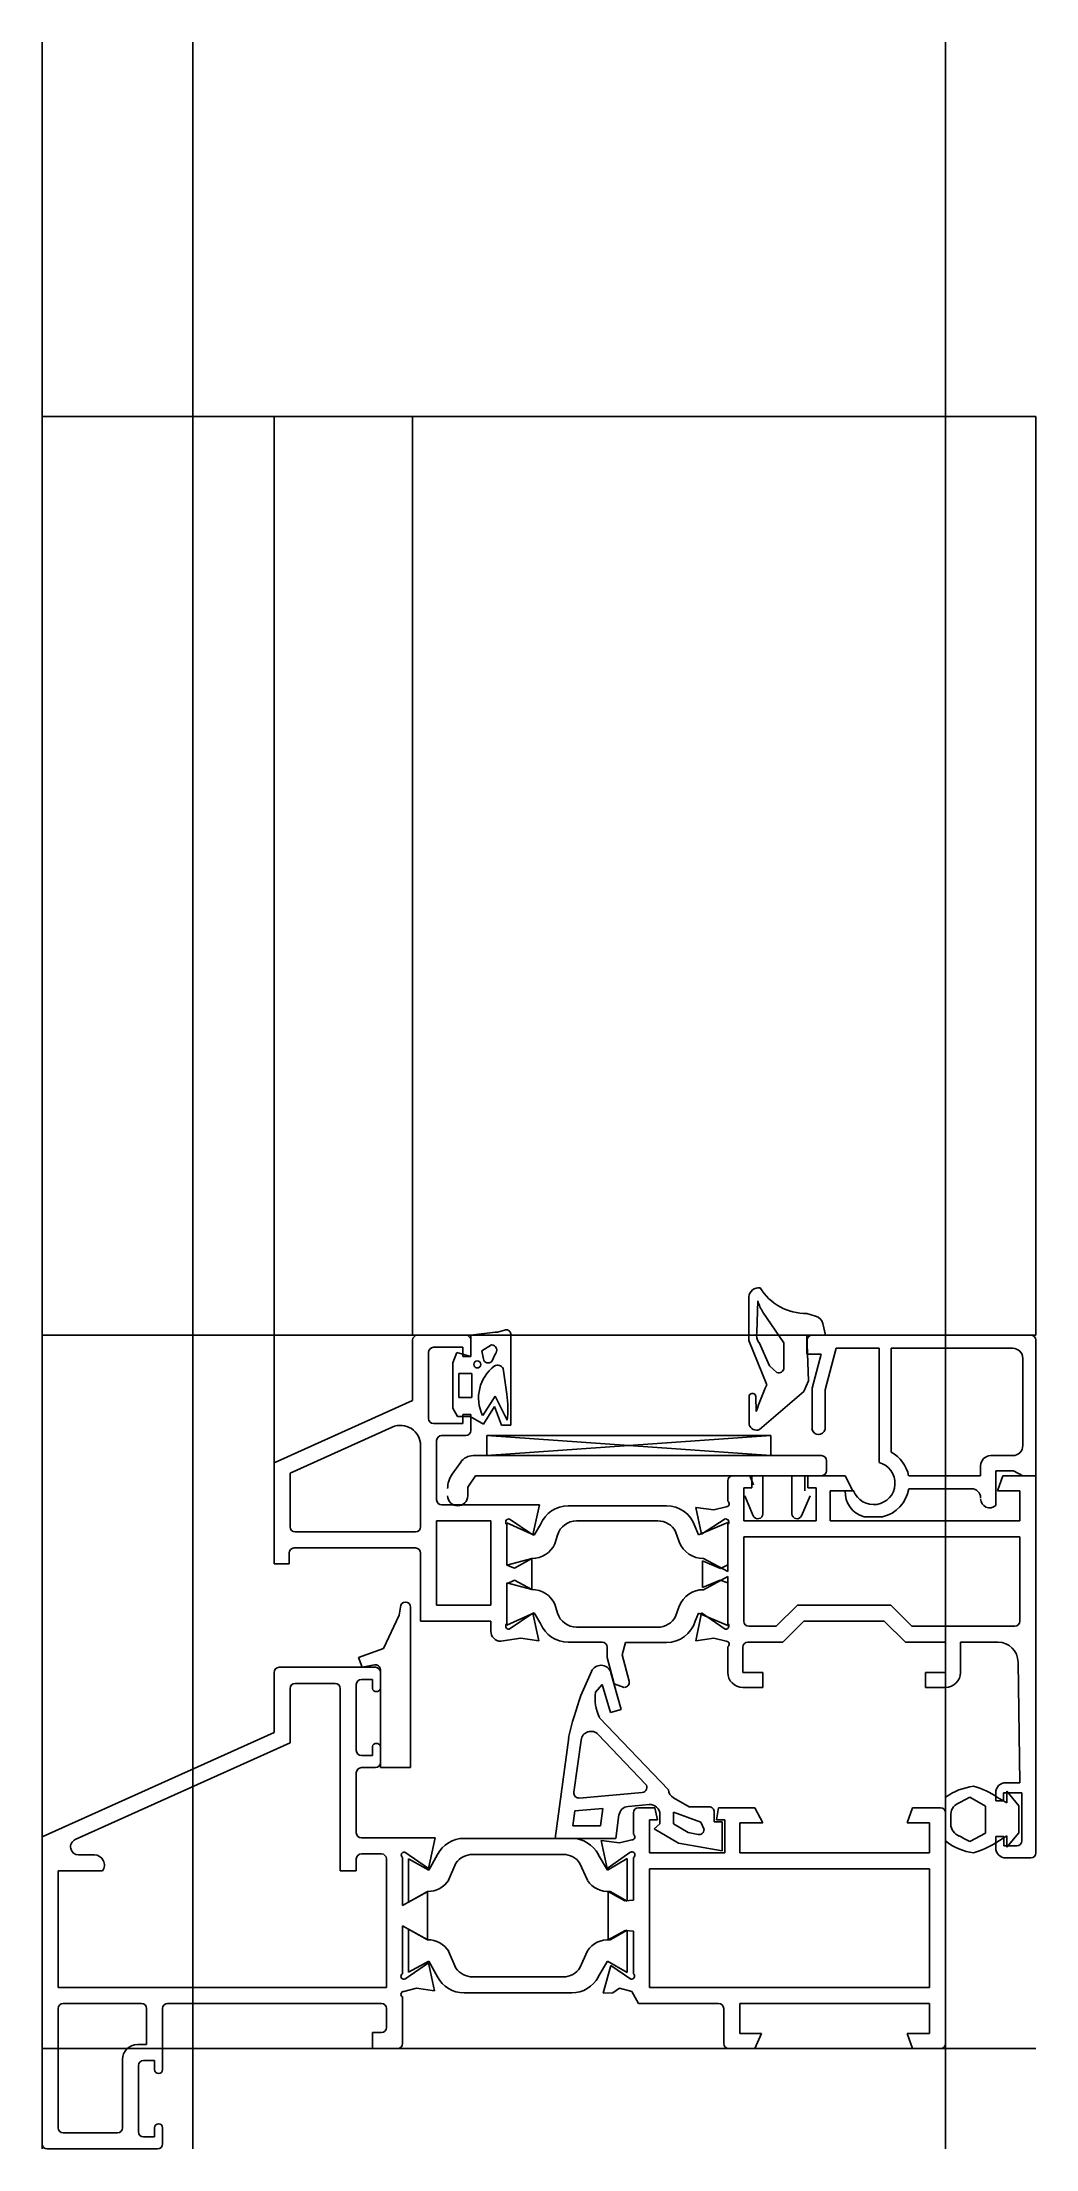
# Model space of a CAD drawing. Extents: x -13 to 86, y -10 to 200.
import ezdxf

# ---------------------------------------------------------------- set-up
doc = ezdxf.new("R2010")
doc.units = 0
doc.layers.get('0').update_dxf_attribs({"linetype": 'CONTINUOUS'})

msp = doc.modelspace()

# ---------------------------------------------------------------- linework, layer by layer
at = {"linetype": 'CONTINUOUS'}
for p, q in [((-13, 200), (-13, -10)), ((2, -10), (2, 200)), ((77, -10), (77, 200)), ((-13, 162.69), (86, 162.69)), ((-13, 21.1), (-13, 162.69)), ((10.1, 48.3), (10.1, 162.69)), ((23.9, 71.1), (23.9, 162.69)), ((86, 71.1), (86, 162.69)), ((57.4, 74.92), (57.4, 70.58)), ((58.2, 71.38), (58.29, 74.52)), ((32.14, 71.4), (29.7, 71.11)), ((58.8, 73.4), (60.9, 70.33)), ((64.06, 73.02), (63.19, 73.26)), ((65.05, 71.1), (64.78, 72.28)), ((-13, 71.1), (86, 71.1)), ((23.9, 70.6), (23.9, 64.6)), ((29.2, 71.1), (24.4, 71.1)), ((25.5, 62.8), (25.5, 69.4)), ((26, 69.9), (28.9, 69.9)), ((28.32, 69.38), (27.9, 68.36)), ((29.7, 69), (28.32, 69.38)), ((28.9, 69.9), (28.9, 69)), ((29.7, 71.11), (29.7, 69)), ((29.7, 69), (29.7, 70.6)), ((30.79, 69.56), (31.77, 70.13)), ((30.96, 68.73), (30.79, 69.56)), ((33.7, 62.14), (33.7, 71.23)), ((57.4, 70.58), (59.19, 66.16)), ((59.45, 68.04), (58.42, 70.38)), ((60.9, 70.33), (60.9, 67.85)), ((63.36, 66.56), (63.19, 71.1)), ((63.19, 71.1), (65.05, 71.1)), ((63.2, 70.6), (63.2, 69.2)), ((85.5, 71.1), (63.7, 71.1)), ((65, 65.67), (66.11, 69.8)), ((66.11, 69.8), (70.39, 69.8)), ((70.39, 69.8), (70.39, 58.41)), ((71.59, 59.46), (71.59, 69.8)), ((71.59, 69.8), (83.7, 69.8)), ((86, 57.1), (86, 70.6)), ((27.9, 68.36), (27.9, 63.84)), ((28.5, 64.9), (28.5, 67.3)), ((28.5, 67.3), (29.8, 67.3)), ((28.9, 69), (29.7, 69)), ((29.8, 67.3), (29.8, 64.9)), ((32.13, 69.22), (31.8, 68.48)), ((32.94, 67.79), (33.3, 65.22)), ((60.2, 67.39), (59.45, 68.04)), ((63.2, 69.2), (64.6, 69.2)), ((64.6, 69.2), (63.7, 65.84)), ((84.7, 68.8), (84.7, 60.1)), ((58.47, 61.7), (62.87, 65.51)), ((62.87, 65.51), (63.36, 66.56)), ((63.7, 65.84), (63.7, 61.77)), ((65, 61.73), (65, 65.67)), ((23.9, 64.6), (10.1, 58.4)), ((27.9, 63.84), (28.39, 63)), ((28.39, 63), (29.64, 63)), ((29.8, 64.9), (28.5, 64.9)), ((29.7, 63.2), (28.9, 63.2)), ((28.9, 63.2), (28.9, 62.3)), ((29.64, 63), (30.98, 62.25)), ((29.7, 61.6), (29.7, 63.2)), ((32.12, 65.03), (30.89, 63.11)), ((30.98, 62.25), (32.07, 64.01)), ((32.07, 64.01), (32.77, 62.14)), ((33.33, 62.63), (32.12, 65.03)), ((57.44, 65.1), (57.44, 62.18)), ((58.13, 63.49), (58.11, 64.98)), ((11.7, 57.36), (21.88, 61.94)), ((28.9, 62.3), (26, 62.3)), ((26.8, 61.1), (29.2, 61.1)), ((31.29, 61.1), (59.59, 61.1)), ((31.29, 59.1), (59.59, 61.1)), ((59.59, 59.1), (31.29, 61.1)), ((31.29, 59.1), (31.29, 61.1)), ((31.29, 61.1), (59.59, 61.1)), ((32.77, 62.14), (33.7, 62.14)), ((59.59, 61.1), (59.59, 59.1)), ((24.7, 60.11), (24.7, 52)), ((26.3, 54.7), (26.3, 60.6)), ((64.65, 59.1), (29.93, 59.1)), ((83.7, 59.1), (81.5, 59.1)), ((10.1, 58.4), (10.1, 48.3)), ((11.7, 52), (11.7, 57.36)), ((28.7, 58.46), (27.85, 57.25)), ((29.4, 55.97), (30.19, 57.1)), ((30.19, 57.1), (64.65, 57.1)), ((57.69, 57.1), (55.8, 57.1)), ((57.5, 57.1), (57.88, 56.18)), ((57.69, 55.9), (57.69, 57.1)), ((58.8, 53.3), (58.8, 57.1)), ((58.8, 53.3), (58.8, 57.1)), ((61.7, 57.1), (61.7, 53.3)), ((63, 55.6), (63, 57.1)), ((63, 55.6), (63, 57.1)), ((66.99, 57.1), (63.27, 57.1)), ((63.27, 57.1), (63.27, 55.9)), ((65.15, 57.6), (65.15, 58.6)), ((67.77, 55.6), (66.99, 57.1)), ((80.5, 57.1), (73.33, 57.1)), ((80.5, 58.1), (80.5, 57.1)), ((82, 54.13), (82, 57.6)), ((82, 57.6), (83.79, 57.6)), ((82.71, 57.1), (82.19, 55.6)), ((86, 57.1), (82.71, 57.1)), ((83.79, 57.6), (84.71, 57.1)), ((84.71, 57.1), (86, 57.1)), ((86, 19.5), (86, 57.1)), ((29.4, 55.1), (29.4, 55.97)), ((29.4, 55.1), (29.4, 55.97)), ((55.3, 56.6), (55.3, 54.56)), ((56.9, 52.6), (56.9, 55.9)), ((56.9, 55.9), (57.69, 55.9)), ((57, 55.1), (57.84, 53.11)), ((62.66, 53.11), (63.5, 55.1)), ((62.66, 53.11), (63.5, 55.1)), ((63.27, 55.9), (64.1, 55.9)), ((64.1, 55.9), (64.1, 52.6)), ((65.5, 52.6), (65.5, 55.6)), ((65.5, 55.6), (67.77, 55.6)), ((67.85, 55.6), (67, 55.6)), ((73.35, 55.8), (79.6, 55.8)), ((82.19, 55.6), (84.4, 55.6)), ((84.4, 55.6), (84.4, 52.6)), ((26.3, 44.2), (26.3, 52.6)), ((26.3, 52.6), (31.7, 52.6)), ((36.55, 54.2), (26.8, 54.2)), ((31.7, 52.6), (31.7, 44.2)), ((33.54, 52.79), (35.88, 51.2)), ((35.88, 51.2), (36.55, 54.2)), ((49.2, 54.1), (39.42, 54.1)), ((40.25, 52.6), (48.34, 52.6)), ((53.91, 53.69), (52.11, 53.94)), ((52.11, 53.94), (52.68, 51.27)), ((52.68, 51.27), (55.06, 52.79)), ((55.15, 54), (53.91, 53.69)), ((64.1, 52.6), (56.9, 52.6)), ((84.4, 52.6), (65.5, 52.6)), ((68.89, 53), (70.73, 53)), ((24.2, 51.5), (12.2, 51.5)), ((36.03, 51.17), (33.3, 52.39)), ((33.3, 52.39), (33.3, 48.18)), ((33.3, 48.18), (33.3, 52.24)), ((36.65, 52.24), (36.03, 51.17)), ((38.07, 50.31), (38.34, 51.19)), ((50.11, 51.53), (50.47, 50.52)), ((52.4, 51.21), (52.06, 52.01)), ((55.3, 52.43), (52.4, 51.21)), ((55.3, 47.54), (55.3, 52.43)), ((55.3, 52.24), (55.3, 48.22)), ((56.9, 42.6), (56.9, 51)), ((56.9, 51), (84.4, 51)), ((84.4, 51), (84.4, 42.6)), ((11.6, 48.3), (11.6, 49.4)), ((12.1, 49.9), (24.2, 49.9)), ((24.7, 49.4), (24.7, 42.6)), ((33.3, 48.18), (35.79, 48.85)), ((35.8, 48.85), (34.06, 47.89)), ((35.8, 45.76), (35.8, 48.85)), ((54.57, 47.86), (52.8, 48.63)), ((52.8, 48.63), (52.8, 45.97)), ((52.9, 48.86), (55.3, 47.54)), ((10.1, 48.3), (11.6, 48.3)), ((34.06, 47.89), (33.3, 48.18)), ((33.3, 46.33), (34.06, 46.69)), ((35.79, 45.75), (33.3, 46.42)), ((33.3, 46.42), (33.3, 42.21)), ((33.3, 42.36), (33.3, 46.33)), ((34.06, 46.69), (35.8, 45.76)), ((52.8, 45.97), (54.54, 46.69)), ((55.3, 47.06), (52.9, 45.74)), ((54.54, 46.69), (55.3, 46.41)), ((55.3, 48.22), (54.57, 47.86)), ((55.3, 42.17), (55.3, 47.06)), ((55.3, 46.41), (55.3, 42.36)), ((31.7, 44.2), (26.3, 44.2)), ((38.34, 43.41), (38.07, 44.29)), ((62.24, 44.2), (60.14, 42.1)), ((71.56, 44.2), (62.24, 44.2)), ((73.66, 42.1), (71.56, 44.2)), ((22.56, 43.2), (21.01, 39.87)), ((22.7, 44), (22.56, 43.2)), ((23.7, 28), (23.7, 44)), ((24.7, 42.6), (31.7, 42.6)), ((31.7, 42.6), (31.7, 41.6)), ((33.3, 42.21), (36.03, 43.43)), ((35.88, 43.41), (33.54, 41.81)), ((36.49, 40.65), (35.88, 43.41)), ((36.03, 43.43), (36.65, 42.36)), ((48.34, 42), (40.25, 42)), ((50.47, 44.08), (50.11, 43.07)), ((52.06, 42.59), (52.4, 43.39)), ((52.7, 43.42), (52.11, 40.65)), ((52.4, 43.39), (55.3, 42.17)), ((55.06, 41.81), (52.7, 43.42)), ((60.14, 42.1), (57.4, 42.1)), ((60.8, 40.5), (62.9, 42.6)), ((62.9, 42.6), (70.9, 42.6)), ((70.9, 42.6), (73, 40.5)), ((83.9, 42.1), (73.66, 42.1)), ((32.7, 40.6), (34.69, 40.91)), ((34.69, 40.91), (36.49, 40.65)), ((39.42, 40.5), (42.8, 40.5)), ((43.3, 40), (43.3, 38.98)), ((44.8, 39.23), (45.13, 40.48)), ((45.13, 40.48), (49.2, 40.48)), ((52.11, 40.65), (53.91, 40.91)), ((53.91, 40.91), (55.15, 40.6)), ((55.3, 40.04), (55.3, 37.5)), ((56.8, 37.5), (56.8, 40)), ((57.3, 40.5), (60.8, 40.5)), ((73, 40.5), (77, 40.5)), ((77, 40.5), (77, 37.5)), ((78.5, 37.5), (78.5, 40.5)), ((78.5, 40.5), (82.23, 40.5)), ((20.2, 38), (10.6, 38)), ((21.01, 39.87), (18.53, 38.97)), ((18.53, 38.97), (18.88, 38.02)), ((18.88, 38.02), (20.11, 38.24)), ((43.3, 38.98), (44, 36.37)), ((45.48, 36.63), (44.8, 39.23)), ((84.23, 38.53), (84.4, 26.5)), ((10.1, 37.5), (10.1, 31.5)), ((11.7, 30.47), (11.7, 35.9)), ((12.2, 36.4), (16.2, 36.4)), ((16.7, 35.9), (16.7, 17.72)), ((18.3, 29.7), (18.3, 36.3)), ((18.8, 36.8), (19.9, 36.8)), ((19.9, 36.8), (19.9, 35.9)), ((20.7, 37.75), (20.7, 28)), ((20.7, 35.9), (20.7, 37.5)), ((41.73, 37.6), (40.68, 35.19)), ((42.13, 35.53), (42.79, 36.28)), ((42.79, 36.28), (43.64, 33.49)), ((44.7, 33.79), (43.67, 37.46)), ((44, 36.37), (45, 36)), ((58.8, 37.5), (56.8, 37.5)), ((56.8, 36), (58.8, 36)), ((58.8, 36), (58.8, 37.5)), ((77, 37.5), (75, 37.5)), ((75, 37.5), (75, 36)), ((75, 36), (77, 36)), ((43.64, 33.49), (44.7, 33.79)), ((10.1, 31.5), (-13, 21.1)), ((49.39, 25.78), (42.51, 33.01)), ((-9.7, 20.83), (11.7, 30.47)), ((19.9, 30.1), (19.9, 29.2)), ((20.7, 28.5), (20.7, 30.1)), ((39.46, 30.99), (38.1, 20.94)), ((39.98, 25.54), (40.69, 30.75)), ((42.4, 31.31), (47.11, 26.36)), ((18.3, 21.5), (18.3, 27.5)), ((19.9, 29.2), (18.8, 29.2)), ((18.8, 28), (20.2, 28)), ((20.7, 28), (23.7, 28)), ((46.79, 25.52), (40.52, 24.97)), ((82, 25.5), (82, 24.68)), ((82.79, 24.68), (82.79, 25.5)), ((82.79, 25.5), (84.6, 25.5)), ((84.4, 26.5), (83, 26.5)), ((84.3, 24.2), (83.1, 25.64)), ((83.1, 25.64), (83.1, 24.5)), ((84.6, 25.5), (84.6, 20.7)), ((39.87, 22.19), (40.07, 23.68)), ((40.07, 23.68), (42.86, 23.92)), ((42.86, 23.92), (42.62, 22.19)), ((44.15, 20.94), (44.47, 23.28)), ((45.37, 24.14), (47.46, 24.32)), ((45.9, 23.5), (45.9, 21.36)), ((48.05, 24), (46.4, 24)), ((48.3, 22.8), (48.05, 24)), ((48.55, 23.33), (48.55, 22.41)), ((51.45, 24.1), (49.89, 25)), ((49.9, 22.39), (49.9, 23.55)), ((49.9, 23.55), (52.63, 22.55)), ((53.45, 24.1), (51.45, 24.1)), ((53.95, 22.6), (53.95, 23.57)), ((54.4, 24), (54.2, 22.8)), ((57.99, 24), (54.4, 24)), ((58.8, 22.5), (57.99, 24)), ((73.71, 24), (73.19, 22.5)), ((76.5, 24), (73.71, 24)), ((77, 25.06), (77, 20.69)), ((77, 0.5), (77, 23.5)), ((77.52, 22.38), (77.52, 23.36)), ((78.42, 24.51), (79.42, 25.05)), ((79.42, 25.05), (81, 24.15)), ((81, 24.15), (81, 21.48)), ((82, 24.68), (82.79, 24.68)), ((83.1, 24.5), (82.18, 25.02)), ((84.3, 21.5), (84.3, 24.2)), ((-13, 21.1), (-13, -9.5)), ((26.14, 21), (18.8, 21)), ((25.5, 17.95), (26.14, 21)), ((42.62, 22.19), (39.87, 22.19)), ((47.5, 19.5), (47.5, 22.8)), ((47.5, 22.8), (48.3, 22.8)), ((48.55, 22.41), (47.96, 21.9)), ((47.96, 21.9), (50.4, 20.48)), ((51.37, 21.55), (49.9, 22.39)), ((52.35, 21.34), (51.37, 21.55)), ((52.63, 22.55), (52.95, 21.83)), ((54.75, 22.6), (53.95, 22.6)), ((54.2, 22.8), (55, 22.8)), ((54.75, 19.7), (54.75, 22.6)), ((55, 22.8), (55, 19.5)), ((56.5, 19.5), (56.5, 22.5)), ((56.5, 22.5), (58.8, 22.5)), ((73.19, 22.5), (75.4, 22.5)), ((75.4, 22.5), (75.4, 19.5)), ((81, 21.48), (79.42, 20.63)), ((82, 20.52), (83.1, 21.2)), ((82.8, 21.15), (82, 21.15)), ((82, 21.15), (82, 20)), ((82.8, 20.2), (82.8, 21.15)), ((83.1, 20.06), (84.3, 21.5)), ((83.1, 21.2), (83.1, 20.06)), ((-7.8, 19.3), (-9.38, 19.3)), ((18.8, 19.4), (20.8, 19.4)), ((22.9, 14.27), (22.9, 19.04)), ((23.14, 19.59), (25.5, 17.95)), ((26.39, 19.35), (25.53, 17.79)), ((39.76, 20.95), (29.04, 20.95)), ((29.89, 19.35), (38.91, 19.35)), ((38.1, 20.94), (44.15, 20.94)), ((43.31, 17.79), (42.41, 19.35)), ((44.51, 20.49), (42.71, 20.75)), ((42.71, 20.75), (43.3, 17.95)), ((43.3, 17.95), (45.56, 19.53)), ((45.29, 18.93), (43.31, 17.79)), ((45.75, 20.8), (44.51, 20.49)), ((45.29, 14.7), (45.29, 18.93)), ((45.9, 19.04), (45.9, 14.8)), ((55, 19.5), (47.5, 19.5)), ((50.4, 20.48), (54.75, 19.7)), ((75.4, 19.5), (56.5, 19.5)), ((84.1, 20.2), (82.8, 20.2)), ((83, 19), (85.5, 19)), ((-11.4, 6.1), (-11.4, 17.7)), ((-11.4, 17.7), (-7, 17.7)), ((16.7, 17.72), (18.3, 17.72)), ((18.3, 17.72), (18.3, 18.9)), ((21.3, 18.9), (21.3, 6.1)), ((25.53, 17.79), (23.51, 18.9)), ((23.51, 18.9), (23.51, 14.6)), ((27.5, 16.8), (28.23, 18.48)), ((40.58, 18.46), (41.32, 16.77)), ((47.5, 6.1), (47.5, 17.9)), ((47.5, 17.9), (75.4, 17.9)), ((75.4, 17.9), (75.4, 6.1)), ((25.4, 15.65), (22.9, 14.27)), ((23.51, 14.6), (25.41, 15.65)), ((25.4, 10.85), (25.4, 15.65)), ((45.04, 14.74), (43.4, 15.65)), ((43.4, 15.65), (43.4, 10.85)), ((43.58, 15.66), (45.29, 14.7)), ((45.9, 14.8), (45.04, 14.74)), ((22.9, 7.46), (22.9, 12.23)), ((22.9, 12.23), (25.4, 10.85)), ((25.41, 10.85), (23.51, 11.9)), ((23.51, 11.9), (23.51, 7.6)), ((43.4, 10.85), (45.07, 11.77)), ((45.29, 11.8), (43.58, 10.84)), ((45.07, 11.77), (45.9, 11.7)), ((45.29, 7.57), (45.29, 11.8)), ((45.9, 11.7), (45.9, 7.46)), ((25.5, 8.55), (23.12, 6.91)), ((23.51, 7.6), (25.53, 8.71)), ((26.09, 5.75), (25.5, 8.55)), ((25.53, 8.71), (26.39, 7.15)), ((28.23, 8.02), (27.5, 9.7)), ((41.32, 9.73), (40.58, 8.04)), ((42.41, 7.15), (43.31, 8.71)), ((43.31, 8.71), (45.29, 7.57)), ((38.91, 7.15), (29.89, 7.15)), ((43.67, 8.28), (42.9, 5.51)), ((45.66, 6.91), (43.67, 8.28)), ((21.3, 6.1), (-11.4, 6.1)), ((-10.9, 4.5), (-3.1, 4.5)), ((-0.5, 4.5), (20.8, 4.5)), ((22.9, 0.5), (22.9, 5.14)), ((23.05, 5.7), (24.29, 6.01)), ((24.29, 6.01), (26.09, 5.75)), ((29.04, 5.55), (39.76, 5.55)), ((42.9, 5.51), (43.86, 5.56)), ((43.86, 5.56), (44.51, 6.01)), ((44.51, 6.01), (45.75, 5.7)), ((45.75, 5.7), (46.41, 4.5)), ((46.4, 4.5), (54.4, 4.5)), ((75.4, 6.1), (47.5, 6.1)), ((56.5, 4.5), (75.4, 4.5)), ((56.5, 1.5), (56.5, 4.5)), ((75.4, 4.5), (75.4, 1.5)), ((-11.4, -7.9), (-11.4, 4)), ((-2.6, 4), (-2.6, 0.4)), ((-1, -2.1), (-1, 4)), ((21.3, 4), (21.3, 2.1)), ((54.9, 4), (54.9, 0.5)), ((-13, 0), (86, 0)), ((-2.6, 0.4), (-3.5, 0.4)), ((20.8, 1.6), (19.9, 1.6)), ((19.9, 1.6), (19.9, 0)), ((19.9, 0), (22.4, 0)), ((55.4, 0), (57.99, 0)), ((58.66, 1.5), (56.5, 1.5)), ((57.99, 0), (58.66, 1.5)), ((75.4, 1.5), (73.19, 1.5)), ((73.19, 1.5), (73.71, 0)), ((73.71, 0), (76.5, 0)), ((-5, -1.1), (-5, -7.9)), ((-3.4, -8.3), (-3.4, -1.7)), ((-2.9, -1.2), (-1.8, -1.2)), ((-1.8, -1.2), (-1.8, -2.1)), ((-5.5, -8.4), (-10.9, -8.4)), ((-1.8, -7.9), (-1.8, -8.8)), ((-1, -9.5), (-1, -7.9)), ((-12.5, -10), (-1.5, -10)), ((-1.8, -8.8), (-2.9, -8.8))]:
    msp.add_line(p, q, dxfattribs=at)
for centre, radius, start, end in [((58.4, 74.84), 1, 82.9118, 175.2759), ((63.15, 78.71), 5.45, 211.898, 270.4521), ((63.55, 76.24), 5.53, 198.0939, 210.871), ((31.95, 74.31), 2.92, 273.7925, 292.1967), ((33.24, 71.19), 0.46, 4.7639, 114.6137), ((63.81, 72.05), 1, 13.135, 75.2953), ((24.4, 70.6), 0.5, 90, 180), ((26, 69.4), 0.5, 90, 180), ((29.2, 70.6), 0.5, 0, 90), ((31.76, 69.6), 0.53, 314.1813, 88.9866), ((59.41, 71.12), 1.24, 168.0223, 216.7926), ((63.7, 70.6), 0.5, 90, 180), ((83.7, 68.8), 1, 0, 90), ((85.5, 70.6), 0.5, 0, 90), ((30.35, 68.19), 0.35, 0, 180), ((30.35, 68.19), 0.35, 180, 360), ((34.46, 64.86), 3.98, 126.9828, 206.0961), ((31.45, 68.84), 0.5, 192.2133, 314.6387), ((32.38, 67.49), 0.63, 28.0436, 119.8917), ((60.4, 67.85), 0.5, 246.4214, 0.1998), ((22.79, 63.8), 10.61, 353.6525, 7.6748), ((57.76, 64.96), 0.35, 3.3449, 156.3466), ((94.28, 50.68), 38.35, 156.2003, 160.4932), ((22.7, 60.12), 2, 359.8329, 114.2051), ((26, 62.8), 0.5, 180, 270), ((26.8, 60.6), 0.5, 90, 180), ((29.2, 61.6), 0.5, 270, 0), ((58.17, 62.41), 0.77, 197.4614, 292.5657), ((64.35, 61.86), 0.66, 188.2218, 348.2534), ((29.93, 57.6), 1.5, 89.9612, 145.017), ((64.65, 58.6), 0.5, 0, 90), ((69.9, 56.39), 3.5, 11.6376, 61.1643), ((81.5, 58.1), 1, 90, 180), ((83.7, 60.1), 1, 270, 0), ((29.9, 55.82), 2.5, 145.0841, 180.2078), ((55.8, 56.6), 0.5, 90, 180), ((64.65, 57.6), 0.5, 270, 0), ((69.84, 56.35), 2.13, 200.6574, 75.1208), ((26.8, 54.7), 0.5, 180, 270), ((28.4, 55.1), 1, 180, 0), ((69.6, 55.5), 2.6, 177.8334, 254.1951), ((69.9, 56.4), 3.5, 283.6856, 350.1186), ((79.6, 54.9), 0.9, 0, 90), ((81.4, 54.8), 0.9, 180.0522, 311.8103), ((33.49, 52.48), 0.31, 81.0169, 231.8337), ((39.42, 51.1), 3, 90.0948, 157.6664), ((40.25, 50.6), 2, 90.0285, 162.8425), ((48.34, 50.6), 2, 27.7102, 89.9822), ((49.2, 51.1), 3, 17.6579, 90.0257), ((55.11, 52.48), 0.31, 308.1663, 98.9831), ((55.15, 54.3), 0.3, 269.9362, 60.0736), ((58.3, 53.31), 0.5, 203.0638, 359.3264), ((62.2, 53.31), 0.5, 180.6736, 336.9362), ((12.2, 52), 0.5, 180, 270), ((24.2, 52), 0.5, 270, 0), ((52.83, 51.36), 2.5, 199.606, 271.7179), ((12.1, 49.4), 0.5, 90, 180), ((24.2, 49.4), 0.5, 0, 90), ((35.8, 51.35), 2.5, 269.8491, 335.4179), ((23.2, 44), 0.5, 0, 180), ((35.8, 43.25), 2.5, 24.5821, 90.1509), ((52.83, 43.24), 2.5, 88.2821, 160.394), ((33.49, 42.12), 0.31, 128.1663, 278.9831), ((39.42, 43.5), 3, 202.3336, 269.9052), ((40.25, 44), 2, 197.1575, 269.9715), ((48.34, 44), 2, 270.0178, 332.2898), ((49.2, 43.48), 3, 270.0944, 342.7426), ((55.11, 42.12), 0.31, 261.0169, 51.8337), ((57.4, 42.6), 0.5, 180, 270), ((83.9, 42.6), 0.5, 270, 0), ((32.7, 41.6), 1, 180, 270), ((42.8, 40), 0.5, 0, 90), ((55.15, 40.3), 0.3, 299.9264, 90.0638), ((57.3, 40), 0.5, 90, 180), ((82.23, 38.5), 2, 0.8595, 90.0064), ((10.6, 37.5), 0.5, 90, 180), ((20.2, 37.75), 0.5, 0.21, 100.3702), ((20.2, 37.5), 0.5, 0, 90), ((42.65, 37.2), 1, 88.0949, 156.4564), ((42.7, 37.2), 1, 15.0525, 91.3931), ((12.2, 35.9), 0.5, 90, 180), ((16.2, 35.9), 0.5, 0, 90), ((18.8, 36.3), 0.5, 90, 180), ((20.3, 35.99), 0.41, 192.6804, 347.3196), ((45, 36.5), 0.5, 270.3211, 15.071), ((56.8, 37.5), 1.5, 180, 270), ((77, 37.5), 1.5, 270, 0), ((73.37, 23.42), 34.75, 160.1947, 167.4107), ((46.53, 34.9), 4.44, 171.8973, 205.2532), ((41.68, 30.62), 1, 44.0168, 172.249), ((18.8, 29.7), 0.5, 180, 270), ((20.3, 30.01), 0.41, 12.6804, 167.3196), ((18.8, 27.5), 0.5, 90, 180), ((20.2, 28.5), 0.5, 270, 0), ((40.47, 25.47), 0.5, 171.715, 275.1887), ((46.75, 26.02), 0.5, 275.1332, 43.1579), ((50.39, 25.87), 1, 185.0639, 240.2579), ((80.56, 20.01), 6.18, 97.1537, 125.1688), ((77.89, 18.98), 7.41, 54.6323, 75.1503), ((83, 25.5), 1, 90, 180), ((45.46, 23.14), 1, 95.2054, 172.1907), ((46.4, 23.5), 0.5, 90, 180), ((47.55, 23.32), 1, 0.3403, 95.1646), ((53.45, 23.6), 0.5, 356.5601, 90.1032), ((76.5, 23.5), 0.5, 0, 90), ((78.8, 23.29), 1.28, 107.1725, 176.7334), ((18.8, 21.5), 0.5, 180, 270), ((45.75, 21.1), 0.3, 269.9362, 60.0736), ((52.45, 21.83), 0.5, 258.463, 0.0117), ((78.84, 22.42), 1.32, 181.9001, 249.1752), ((71.45, 6.95), 15.83, 59.7734, 64.0816), ((-9.37, 20.1), 0.8, 114.1412, 269.4851), ((-7.8, 18.3), 1, 323.1301, 90), ((18.8, 18.9), 0.5, 90, 180), ((20.8, 18.9), 0.5, 0, 90), ((23.09, 19.28), 0.31, 81.0169, 231.8337), ((29.04, 17.95), 3, 90.063, 152.1819), ((29.88, 17.35), 2, 89.7192, 145.5985), ((38.92, 17.35), 2, 33.7104, 90.1803), ((39.76, 17.95), 3, 27.8181, 89.937), ((45.76, 19.3), 0.3, 298.4815, 131.0303), ((80.47, 25.01), 5.54, 231.2318, 263.0643), ((77.9, 26.55), 7.29, 285.1022, 304.2167), ((83, 20), 1, 180, 270), ((84.1, 20.7), 0.5, 270, 0), ((85.5, 19.5), 0.5, 270, 0), ((25.4, 18.15), 2.5, 270.3252, 327.3175), ((43.4, 18.15), 2.5, 213.6052, 274.0788), ((25.4, 8.35), 2.5, 32.6825, 89.6748), ((43.4, 8.35), 2.5, 85.9212, 146.3948), ((23.05, 7.2), 0.3, 120.9497, 282.6531), ((29.04, 8.55), 3, 207.8181, 269.937), ((29.88, 9.15), 2, 214.4015, 270.2808), ((38.92, 9.15), 2, 269.8197, 326.2896), ((39.76, 8.55), 3, 270.063, 332.1819), ((45.71, 7.22), 0.31, 261.0169, 51.8337), ((-10.9, 4), 0.5, 90, 180), ((-3.1, 4), 0.5, 0, 90), ((-0.5, 4), 0.5, 90, 180), ((20.8, 4), 0.5, 0, 90), ((23.05, 5.4), 0.3, 89.9362, 240.0736), ((54.4, 4), 0.5, 0, 90), ((20.8, 2.1), 0.5, 270, 0), ((-3.5, -1.1), 1.5, 90, 180), ((22.4, 0.5), 0.5, 270, 0), ((55.4, 0.5), 0.5, 180, 270), ((76.5, 0.5), 0.5, 270, 0), ((-2.9, -1.7), 0.5, 90, 180), ((-1.4, -2.1), 0.4, 180, 0), ((-10.9, -7.9), 0.5, 180, 270), ((-5.5, -7.9), 0.5, 270, 0), ((-2.9, -8.3), 0.5, 180, 270), ((-1.4, -7.9), 0.4, 0, 180), ((-12.5, -9.5), 0.5, 180, 270), ((-1.5, -9.5), 0.5, 270, 0)]:
    msp.add_arc(centre, radius, start, end, dxfattribs=at)

doc.saveas('drawing.dxf')
